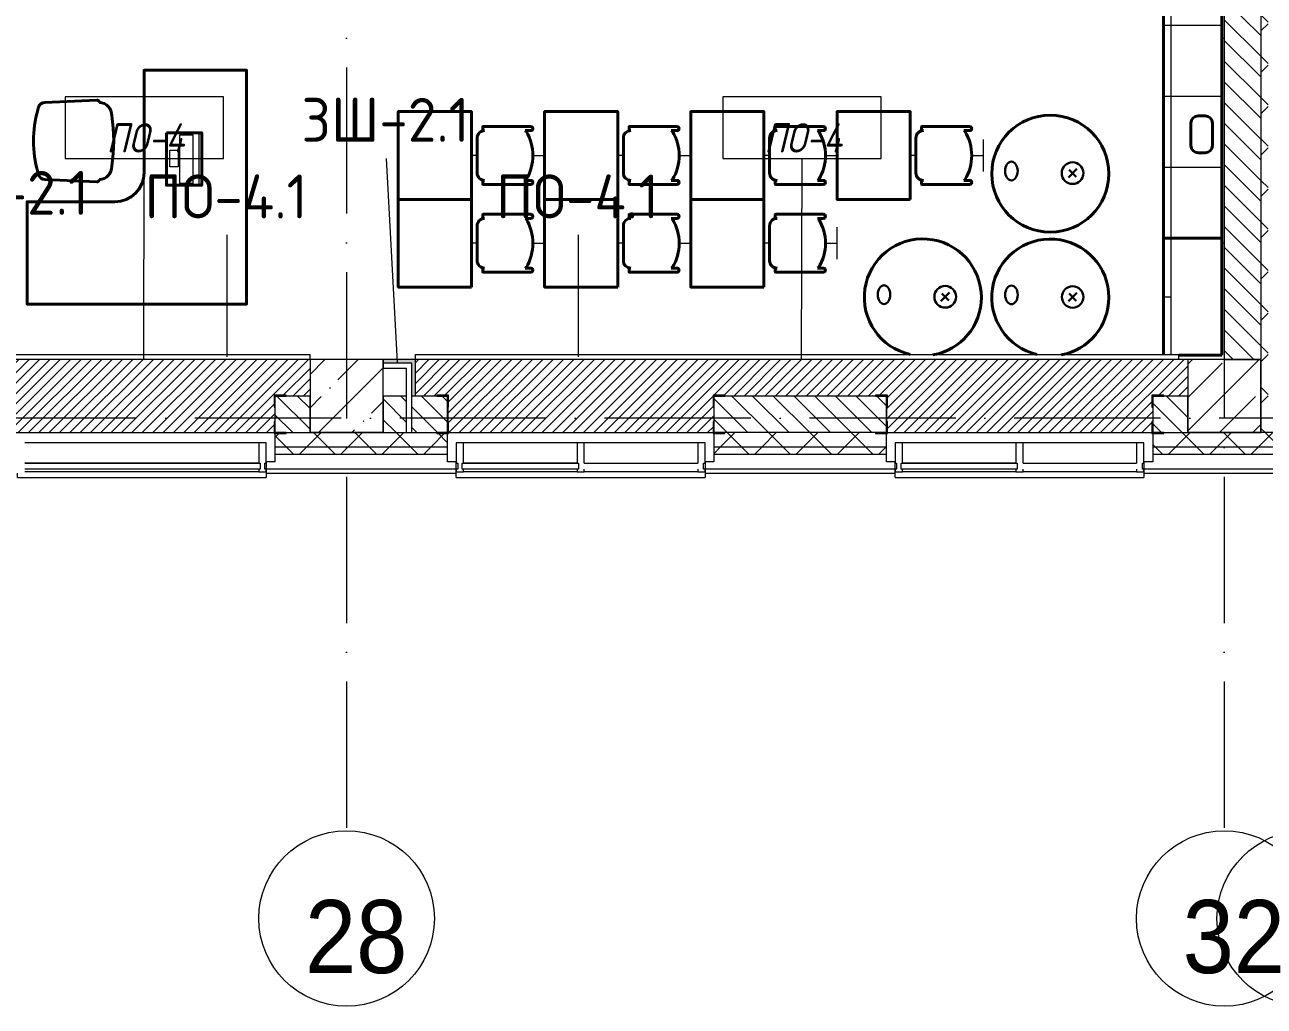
# Model space of a CAD drawing. Header units: millimetres. Extents: x -6467 to 105918, y -7090 to 92481.
# Drawn here: x 36750 to 45223, y 51258 to 57970 of the extents above; entities that cross this region are included whole.
import ezdxf

# ---------------------------------------------------------------- set-up
doc = ezdxf.new("R2010")
doc.units = ezdxf.units.MM
doc.linetypes.add('50_200_ШТРИХ_1Т_ш5_п1_п1_', pattern=[1400, 1000, -200, 0, -200])
doc.linetypes.add('IMPORT-ACAD_ISO02W100', pattern=[3000, 2400, -600])
for name, color, linetype, lineweight in [('A-FLOR', 7, 'Continuous', 9), ('A-FLOR-IDEN', 7, 'Continuous', 9), ('A-GLAZ', 7, 'Continuous', 5), ('A-GLAZ-CWMG', 7, 'Continuous', 9), ('A-GLAZ-CWMG-1', 7, 'Continuous', 20), ('A-WALL', 7, 'Continuous', 5), ('A-WALL-FNSH-1', 7, 'Continuous', 5), ('A-WALL-IDEN', 7, 'Continuous', 9), ('I-WALL', 7, 'Continuous', 5), ('S-COLS-1', 7, 'Continuous', 5)]:
    doc.layers.add(name, color=color, linetype=linetype, lineweight=lineweight)
for name, color, linetype, lineweight, true_color in [('A-FLOR-PATT-1', 7, 'Continuous', 5, 0xd61c12), ('A-GENM-1', 7, 'Continuous', 9, 0xaaaaaa), ('A-GENM-2', 7, 'Continuous', 20, 0xaaaaaa), ('A-WALL-1', 7, 'Continuous', 5, 0x77b143), ('мебель 2 этаж-1', 7, 'Continuous', 40, 0xaaaaaa), ('Оси-1', 7, 'Continuous', 20, 0xaaaaaa), ('Оси-2', 7, 'Continuous', 9, 0xaaaaaa), ('Оси-3', 7, '50_200_ШТРИХ_1Т_ш5_п1_п1_', 9, 0xaaaaaa), ('ТХ_невидимый-1', 7, 'IMPORT-ACAD_ISO02W100', 20, 0xaaaaaa), ('ТХ_функционал-2', 7, 'Continuous', 40, 0xaaaaaa), ('ТХ_функционал-4', 7, 'Continuous', 20, 0xaaaaaa), ('ТХ_функционал-9', 7, 'Continuous', 30, 0xaaaaaa)]:
    doc.layers.add(name, color=color, linetype=linetype, lineweight=lineweight, true_color=true_color)
doc.styles.add('Arial', font='arial.ttf', dxfattribs={"width": 0.9, "height": 500})
doc.styles.add('GOST Common', font='GOST_Common.ttf', dxfattribs={"height": 300})
doc.styles.add('GOST Common_I', font='GOST_Common Italic.ttf', dxfattribs={"width": 0.9, "height": 200})
pattern_1 = [(45, (0, 0), (-228.0985, 228.0985), []), (45, (228.1, 0), (-228.0985, 228.0985), [403.225, -80.645, 6.706, -73.939])]
pattern_2 = [(45, (0, 0), (-141.42136, 141.42136), []), (135, (0, 0), (-141.42136, -141.42136), [])]
pattern_3 = [(135, (0, 0), (-70.71068, -70.71068), [])]

# ---------------------------------------------------------------- blocks, each defined once
blk = doc.blocks.new('Прямоугольный импост - Импост структурный с накладкой - 180мм-22437111-АИ_План этажа Радиаторы_2')
at = {"layer": 'A-GLAZ-CWMG-1'}
for p, q in [((-50, 0), (-50, 17)), ((-50, 17), (0, 17)), ((0, 0), (-10, 0)), ((-10, 0), (-10, -40)), ((0, 17), (0, 0)), ((-50, -180), (-50, -40)), ((-10, -40), (0, -40)), ((0, -40), (0, -180)), ((0, -180), (-50, -180))]:
    blk.add_line(p, q, dxfattribs=at)
blk = doc.blocks.new('Прямоугольный импост - Импост структурный с накладкой - 180мм-V231-АИ_План этажа Радиаторы_2')
at = {"layer": 'A-GLAZ-CWMG'}
for p, q in [((49825, 55111), (49050, 55111)), ((49825, 54931), (49050, 54931)), ((49825, 54914), (49050, 54914))]:
    blk.add_line(p, q, dxfattribs=at)
blk = doc.blocks.new('Прямоугольный импост - Импост структурный с накладкой - 180мм-22437098-АИ_План этажа Радиаторы_2')
at = {"layer": 'A-GLAZ-CWMG-1'}
for p, q in [((-50, 0), (-50, 17)), ((-50, 17), (0, 17)), ((-40, 0), (-50, 0)), ((-40, -40), (-40, 0)), ((0, 0), (-10, 0)), ((-10, 0), (-10, -40)), ((0, 17), (0, 0)), ((-50, -180), (-50, -40)), ((-50, -40), (-40, -40)), ((-10, -40), (0, -40)), ((0, -40), (0, -180)), ((0, -180), (-50, -180))]:
    blk.add_line(p, q, dxfattribs=at)
blk = doc.blocks.new('Прямоугольный импост - Импост структурный с накладкой - 180мм-22437089-АИ_План этажа Радиаторы_2')
at = {"layer": 'A-GLAZ-CWMG'}
for p, q in [((47650, 55111), (46050, 55111)), ((47650, 54931), (46050, 54931)), ((47650, 54914), (46050, 54914))]:
    blk.add_line(p, q, dxfattribs=at)
blk = doc.blocks.new('Прямоугольный импост - Импост структурный с накладкой - 180мм-V232-АИ_План этажа Радиаторы_2')
at = {"layer": 'A-GLAZ-CWMG'}
for p, q in [((6637, 55111), (5862, 55111)), ((6637, 54914), (5862, 54914))]:
    blk.add_line(p, q, dxfattribs=at)
blk = doc.blocks.new('Прямоугольный импост - Импост структурный с накладкой - 180мм-V237-АИ_План этажа Радиаторы_2')
at = {"layer": 'A-GLAZ-CWMG-1'}
for p, q in [((-25, 0), (-25, 17)), ((-25, 17), (25, 17)), ((-15, 0), (-25, 0)), ((-15, -40), (-15, 0)), ((25, 17), (25, 0)), ((-25, -180), (-25, -40)), ((-25, -40), (-15, -40)), ((25, -40), (25, -180)), ((25, -180), (-25, -180))]:
    blk.add_line(p, q, dxfattribs=at)
blk = doc.blocks.new('Прямоугольный импост - Импост структурный с накладкой - 180мм-22437157-АИ_План этажа Радиаторы_2')
at = {"layer": 'A-GLAZ-CWMG-1'}
for p, q in [((0, 17), (-50, 17)), ((-50, 17), (-50, 0)), ((-50, 0), (-40, 0)), ((-40, 0), (-40, -40)), ((-10, -40), (-10, 0)), ((-10, 0), (0, 0)), ((0, 0), (0, 17)), ((-40, -40), (-50, -40)), ((-50, -40), (-50, -180)), ((0, -40), (-10, -40)), ((0, -180), (0, -40)), ((-50, -180), (0, -180))]:
    blk.add_line(p, q, dxfattribs=at)
blk = doc.blocks.new('Фахверк _газобетон торцы_343 - Фахверк _газобетон торцы_-25574583-АИ_План этажа Радиаторы_2')
at = {"layer": 'A-GENM-2'}
for p, q in [((89406, 11134.7), (89325, 11134.7)), ((89325, 11134.7), (89325, 11128.7)), ((89325, 11128.7), (89400, 11128.7)), ((89400, 11128.7), (89400, 11053.7)), ((89406, 11053.7), (89406, 11134.7)), ((89400, 11053.7), (89406, 11053.7)), ((89400, 10953.7), (89400, 10878.7)), ((89406, 10953.7), (89400, 10953.7)), ((89406, 10872.7), (89406, 10953.7)), ((89400, 10878.7), (89325, 10878.7)), ((89325, 10878.7), (89325, 10872.7)), ((89325, 10872.7), (89406, 10872.7))]:
    blk.add_line(p, q, dxfattribs=at)
blk = doc.blocks.new('Фахверк _газобетон торцы_345 - Фахверк _газобетон торцы_-25574623-АИ_План этажа Радиаторы_2')
at = {"layer": 'A-GENM-2'}
for p, q in [((89406, 11134.7), (89325, 11134.7)), ((89325, 11134.7), (89325, 11128.7)), ((89325, 11128.7), (89400, 11128.7)), ((89400, 11128.7), (89400, 11053.7)), ((89406, 11053.7), (89406, 11134.7)), ((89400, 11053.7), (89406, 11053.7)), ((89400, 10953.7), (89400, 10878.7)), ((89406, 10953.7), (89400, 10953.7)), ((89406, 10872.7), (89406, 10953.7)), ((89400, 10878.7), (89325, 10878.7)), ((89325, 10878.7), (89325, 10872.7)), ((89325, 10872.7), (89406, 10872.7))]:
    blk.add_line(p, q, dxfattribs=at)
blk = doc.blocks.new('Фахверк _газобетон торцы_346 - Фахверк _газобетон торцы_-25574643-АИ_План этажа Радиаторы_2')
at = {"layer": 'A-GENM-2'}
for p, q in [((89406, 156989.3), (89325, 156989.3)), ((89325, 156989.3), (89325, 156983.3)), ((89325, 156983.3), (89400, 156983.3)), ((89400, 156983.3), (89400, 156908.3)), ((89406, 156908.3), (89406, 156989.3)), ((89400, 156908.3), (89406, 156908.3)), ((89406, 156808.3), (89400, 156808.3)), ((89400, 156808.3), (89400, 156733.3)), ((89406, 156727.3), (89406, 156808.3)), ((89400, 156733.3), (89325, 156733.3)), ((89325, 156733.3), (89325, 156727.3)), ((89325, 156727.3), (89406, 156727.3))]:
    blk.add_line(p, q, dxfattribs=at)
blk = doc.blocks.new('Фахверк _газобетон торцы_347 - Фахверк _газобетон торцы_-25574663-АИ_План этажа Радиаторы_2')
at = {"layer": 'A-GENM-2'}
for p, q in [((89406, 11134.7), (89325, 11134.7)), ((89325, 11134.7), (89325, 11128.7)), ((89325, 11128.7), (89400, 11128.7)), ((89400, 11128.7), (89400, 11053.7)), ((89406, 11053.7), (89406, 11134.7)), ((89400, 11053.7), (89406, 11053.7)), ((89400, 10953.7), (89400, 10878.7)), ((89406, 10953.7), (89400, 10953.7)), ((89406, 10872.7), (89406, 10953.7)), ((89400, 10878.7), (89325, 10878.7)), ((89325, 10878.7), (89325, 10872.7)), ((89325, 10872.7), (89406, 10872.7))]:
    blk.add_line(p, q, dxfattribs=at)
blk = doc.blocks.new('Фахверк _газобетон торцы_348 - Фахверк _газобетон торцы_-25574683-АИ_План этажа Радиаторы_2')
at = {"layer": 'A-GENM-2'}
for p, q in [((89406, 156989.3), (89325, 156989.3)), ((89325, 156989.3), (89325, 156983.3)), ((89325, 156983.3), (89400, 156983.3)), ((89400, 156983.3), (89400, 156908.3)), ((89406, 156908.3), (89406, 156989.3)), ((89400, 156908.3), (89406, 156908.3)), ((89406, 156808.3), (89400, 156808.3)), ((89400, 156808.3), (89400, 156733.3)), ((89406, 156727.3), (89406, 156808.3)), ((89400, 156733.3), (89325, 156733.3)), ((89325, 156733.3), (89325, 156727.3)), ((89325, 156727.3), (89406, 156727.3))]:
    blk.add_line(p, q, dxfattribs=at)
blk = doc.blocks.new('Отлив_СКБ - Отлив витража-V397-АИ_План этажа Радиаторы_2')
at = {"layer": 'A-GLAZ'}
for p, q in [((0, 69), (0, 100)), ((1700, 100), (0, 100)), ((1700, 100), (1700, 69)), ((50, 2), (1650, 2)), ((1650, 0), (50, 0))]:
    blk.add_line(p, q, dxfattribs=at)
blk = doc.blocks.new('Отлив_СКБ - Отлив витража-V398-АИ_План этажа Радиаторы_2')
at = {"layer": 'A-GLAZ'}
for p, q in [((0, 69), (0, 100)), ((1700, 100), (0, 100)), ((1700, 100), (1700, 69)), ((875, 2), (1650, 2)), ((825, 0), (50, 0)), ((1650, 0), (875, 0))]:
    blk.add_line(p, q, dxfattribs=at)
blk = doc.blocks.new('Отлив_СКБ - Отлив витража-V399-АИ_План этажа Радиаторы_2')
at = {"layer": 'A-GLAZ'}
for p, q in [((0, 69), (0, 100)), ((1700, 100), (0, 100)), ((1700, 100), (1700, 69)), ((877.1, 2), (1650, 2)), ((825, 0), (50, 0)), ((1650, 0), (877.1, 0))]:
    blk.add_line(p, q, dxfattribs=at)
blk = doc.blocks.new('мебель 2 этаж-28800768-АИ_План этажа Радиаторы_2')
at = {"layer": 'ТХ_невидимый-1'}
for p, q in [((42066.5, 58682.2), (42066.5, 58900.8)), ((42566.5, 58682.2), (42566.5, 58900.8)), ((43066.5, 58682.2), (43066.5, 58900.8)), ((43566.5, 58682.2), (43566.5, 58900.8)), ((44066.5, 58682.2), (44066.5, 58900.8)), ((44566.5, 58682.2), (44566.5, 58900.8)), ((45066.5, 58682.2), (45066.5, 58900.8)), ((45566.5, 58682.2), (45566.5, 58900.8)), ((42105.5, 58791.5), (42066.5, 58791.5)), ((42486.7, 58791.5), (42566.5, 58791.5)), ((43105.5, 58791.5), (43066.5, 58791.5)), ((43486.7, 58791.5), (43566.5, 58791.5)), ((44105.5, 58791.5), (44066.5, 58791.5)), ((44486.7, 58791.5), (44566.5, 58791.5)), ((45105.5, 58791.5), (45066.5, 58791.5)), ((45486.7, 58791.5), (45566.5, 58791.5)), ((42066.5, 58082.2), (42066.5, 58300.8)), ((42566.5, 58082.2), (42566.5, 58300.8)), ((43066.5, 58082.2), (43066.5, 58300.8)), ((43566.5, 58082.2), (43566.5, 58300.8)), ((44066.5, 58082.2), (44066.5, 58300.8)), ((44566.5, 58082.2), (44566.5, 58300.8)), ((42105.5, 58191.5), (42066.5, 58191.5)), ((42486.7, 58191.5), (42566.5, 58191.5)), ((43105.5, 58191.5), (43066.5, 58191.5)), ((43486.7, 58191.5), (43566.5, 58191.5)), ((44105.5, 58191.5), (44066.5, 58191.5)), ((44486.7, 58191.5), (44566.5, 58191.5))]:
    blk.add_line(p, q, dxfattribs=at)
at = {"layer": 'ТХ_функционал-2'}
for p, q in [((39505.1, 59170.6), (39149.9, 59154.9)), ((39108, 59122.1), (39102.4, 59103.3)), ((47035.6, 59063.1), (47082, 59063.1)), ((42144, 58964), (42144, 58987.1)), ((42146.5, 58989.7), (42472.6, 58989.7)), ((43144, 58964), (43144, 58987.1)), ((43146.5, 58989.7), (43472.6, 58989.7)), ((44144, 58964), (44144, 58987.1)), ((44146.5, 58989.7), (44472.6, 58989.7)), ((45144, 58964), (45144, 58987.1)), ((45146.5, 58989.7), (45472.6, 58989.7)), ((46985.6, 58859.6), (46985.6, 59013.1)), ((47132, 59013.1), (47132, 58859.6)), ((42105.5, 58672.8), (42105.5, 58910.2)), ((42156.8, 58961.5), (42146.5, 58961.5)), ((42472.6, 58961.5), (42433.3, 58961.5)), ((43105.5, 58672.8), (43105.5, 58910.2)), ((43156.8, 58961.5), (43146.5, 58961.5)), ((43472.6, 58961.5), (43433.3, 58961.5)), ((44105.5, 58672.8), (44105.5, 58910.2)), ((44156.8, 58961.5), (44146.5, 58961.5)), ((44472.6, 58961.5), (44433.3, 58961.5)), ((45105.5, 58672.8), (45105.5, 58910.2)), ((45156.8, 58961.5), (45146.5, 58961.5)), ((45472.6, 58961.5), (45433.3, 58961.5)), ((47082, 58809.6), (47035.6, 58809.6)), ((39102.4, 58678.7), (39108, 58660)), ((39149.9, 58627.1), (39505.1, 58611.4)), ((42144, 58595.9), (42144, 58619)), ((42146.5, 58621.5), (42156.8, 58621.5)), ((42472.6, 58593.3), (42146.5, 58593.3)), ((42433.3, 58621.5), (42472.6, 58621.5)), ((43144, 58595.9), (43144, 58619)), ((43146.5, 58621.5), (43156.8, 58621.5)), ((43472.6, 58593.3), (43146.5, 58593.3)), ((43433.3, 58621.5), (43472.6, 58621.5)), ((44144, 58595.9), (44144, 58619)), ((44146.5, 58621.5), (44156.8, 58621.5)), ((44472.6, 58593.3), (44146.5, 58593.3)), ((44433.3, 58621.5), (44472.6, 58621.5)), ((45144, 58595.9), (45144, 58619)), ((45146.5, 58621.5), (45156.8, 58621.5)), ((45472.6, 58593.3), (45146.5, 58593.3)), ((45433.3, 58621.5), (45472.6, 58621.5)), ((42144, 58364), (42144, 58387.1)), ((42146.5, 58389.7), (42472.6, 58389.7)), ((43144, 58364), (43144, 58387.1)), ((43146.5, 58389.7), (43472.6, 58389.7)), ((44144, 58364), (44144, 58387.1)), ((44146.5, 58389.7), (44472.6, 58389.7)), ((42105.5, 58072.8), (42105.5, 58310.2)), ((42156.8, 58361.5), (42146.5, 58361.5)), ((42472.6, 58361.5), (42433.3, 58361.5)), ((43105.5, 58072.8), (43105.5, 58310.2)), ((43156.8, 58361.5), (43146.5, 58361.5)), ((43472.6, 58361.5), (43433.3, 58361.5)), ((44105.5, 58072.8), (44105.5, 58310.2)), ((44156.8, 58361.5), (44146.5, 58361.5)), ((44472.6, 58361.5), (44433.3, 58361.5)), ((42144, 57995.9), (42144, 58019)), ((42146.5, 58021.5), (42156.8, 58021.5)), ((42472.6, 57993.3), (42146.5, 57993.3)), ((42433.3, 58021.5), (42472.6, 58021.5)), ((43144, 57995.9), (43144, 58019)), ((43146.5, 58021.5), (43156.8, 58021.5)), ((43472.6, 57993.3), (43146.5, 57993.3)), ((43433.3, 58021.5), (43472.6, 58021.5)), ((44144, 57995.9), (44144, 58019)), ((44146.5, 58021.5), (44156.8, 58021.5)), ((44472.6, 57993.3), (44146.5, 57993.3)), ((44433.3, 58021.5), (44472.6, 58021.5)), ((46903.5, 57425.6), (47197.4, 57425.6))]:
    blk.add_line(p, q, dxfattribs=at)
at = {"layer": 'ТХ_функционал-2', "flags": 128}
for points in [[(47197.4, 58225.6), (47197.4, 62695.6), (46797.4, 62695.6), (46797.4, 58225.6)], [(42066.5, 58491.5), (42066.5, 59091.5), (41566.5, 59091.5), (41566.5, 58491.5)], [(43066.5, 58491.5), (43066.5, 59091.5), (42566.5, 59091.5), (42566.5, 58491.5)], [(44066.5, 58491.5), (44066.5, 59091.5), (43566.5, 59091.5), (43566.5, 58491.5)], [(45066.5, 58491.5), (45066.5, 59091.5), (44566.5, 59091.5), (44566.5, 58491.5)], [(39981.7, 58947.6), (39981.7, 58588.6), (40223.7, 58588.6), (40223.7, 58947.6)], [(42066.5, 57891.5), (42066.5, 58491.5), (41566.5, 58491.5), (41566.5, 57891.5)], [(43066.5, 57891.5), (43066.5, 58491.5), (42566.5, 58491.5), (42566.5, 57891.5)], [(44066.5, 57891.5), (44066.5, 58491.5), (43566.5, 58491.5), (43566.5, 57891.5)]]:
    blk.add_lwpolyline(points, close=True, dxfattribs=at)
for points in [[(39829.2, 58674.8), (39829.2, 59374.8), (40529.2, 59374.8), (40529.2, 57774.8), (39629.2, 57774.8), (39029.2, 57774.8), (39029.2, 58474.8), (39629.2, 58474.8)], [(47197.4, 57425.6), (47197.4, 58225.6), (46797.4, 58225.6), (46797.4, 57431.3)]]:
    blk.add_lwpolyline(points, dxfattribs=at)
at = {"layer": 'ТХ_функционал-2'}
blk.add_circle((46023.6, 58667.2), 400, dxfattribs=at)
for centre, radius, start, end in [((39151.9, 59109.1), 45.8, 92.54039, 163.58008), ((39505.7, 59153.1), 17.6, 4.74343, 91.82916), ((39521.4, 59068.4), 86.4, 357.53779, 88.73598), ((39866.7, 58891), 793.2, 164.47479, 195.52521), ((38516, 58891.1), 1105.5, 350.96857, 9.03143), ((47035.6, 59013.1), 50, 90, 180), ((47082, 59013.1), 50, 0, 90), ((42146.5, 58987.1), 2.56, 90, 180), ((42472.6, 58975.6), 14.1, 270, 90), ((43146.5, 58987.1), 2.56, 90, 180), ((43472.6, 58975.6), 14.1, 270, 90), ((44146.5, 58987.1), 2.56, 90, 180), ((44472.6, 58975.6), 14.1, 270, 90), ((45146.5, 58987.1), 2.56, 90, 180), ((45472.6, 58975.6), 14.1, 270, 90), ((42156.8, 58910.2), 51.3, 90, 180), ((42146.5, 58964), 2.56, 180, 270), ((42433.3, 58952.9), 8.55, 31.93175, 90), ((42165.6, 58791.5), 321.2, 328.88631, 31.11369), ((43156.8, 58910.2), 51.3, 90, 180), ((43146.5, 58964), 2.56, 180, 270), ((43433.3, 58952.9), 8.55, 31.93175, 90), ((43165.6, 58791.5), 321.2, 328.88631, 31.11369), ((44156.8, 58910.2), 51.3, 90, 180), ((44146.5, 58964), 2.56, 180, 270), ((44433.3, 58952.9), 8.55, 31.93175, 90), ((44165.6, 58791.5), 321.2, 328.88631, 31.11369), ((45156.8, 58910.2), 51.3, 90, 180), ((45146.5, 58964), 2.56, 180, 270), ((45433.3, 58952.9), 8.55, 31.93175, 90), ((45165.6, 58791.5), 321.2, 328.88631, 31.11369), ((47035.6, 58859.6), 50, 180, 270), ((47082, 58859.6), 50, 270, 0), ((39521.4, 58713.9), 86.4, 271.26402, 2.46221), ((39151.9, 58672.9), 45.8, 196.41992, 267.45961), ((39629.2, 58674.8), 200, 270, 0), ((42156.8, 58672.8), 51.3, 180, 270), ((43156.8, 58672.8), 51.3, 180, 270), ((44156.8, 58672.8), 51.3, 180, 270), ((45156.8, 58672.8), 51.3, 180, 270), ((39505.7, 58628.9), 17.6, 268.17084, 355.25657), ((42146.5, 58619), 2.56, 90, 180), ((42146.5, 58595.9), 2.56, 180, 270), ((42433.3, 58630.1), 8.55, 270, 328.06825), ((42472.6, 58607.4), 14.1, 270, 90), ((43146.5, 58619), 2.56, 90, 180), ((43146.5, 58595.9), 2.56, 180, 270), ((43433.3, 58630.1), 8.55, 270, 328.06825), ((43472.6, 58607.4), 14.1, 270, 90), ((44146.5, 58619), 2.56, 90, 180), ((44146.5, 58595.9), 2.56, 180, 270), ((44433.3, 58630.1), 8.55, 270, 328.06825), ((44472.6, 58607.4), 14.1, 270, 90), ((45146.5, 58619), 2.56, 90, 180), ((45146.5, 58595.9), 2.56, 180, 270), ((45433.3, 58630.1), 8.55, 270, 328.06825), ((45472.6, 58607.4), 14.1, 270, 90), ((42146.5, 58387.1), 2.56, 90, 180), ((42472.6, 58375.6), 14.1, 270, 90), ((43146.5, 58387.1), 2.56, 90, 180), ((43472.6, 58375.6), 14.1, 270, 90), ((44146.5, 58387.1), 2.56, 90, 180), ((44472.6, 58375.6), 14.1, 270, 90), ((42156.8, 58310.2), 51.3, 90, 180), ((42146.5, 58364), 2.56, 180, 270), ((42433.3, 58352.9), 8.55, 31.93175, 90), ((42165.6, 58191.5), 321.2, 328.88631, 31.11369), ((43156.8, 58310.2), 51.3, 90, 180), ((43146.5, 58364), 2.56, 180, 270), ((43433.3, 58352.9), 8.55, 31.93175, 90), ((43165.6, 58191.5), 321.2, 328.88631, 31.11369), ((44156.8, 58310.2), 51.3, 90, 180), ((44146.5, 58364), 2.56, 180, 270), ((44433.3, 58352.9), 8.55, 31.93175, 90), ((44165.6, 58191.5), 321.2, 328.88631, 31.11369), ((45152.8, 57821.4), 400, 0, 257.5415), ((46024.1, 57820.2), 400, 0, 256.74439), ((42156.8, 58072.8), 51.3, 180, 270), ((43156.8, 58072.8), 51.3, 180, 270), ((44156.8, 58072.8), 51.3, 180, 270), ((42146.5, 58019), 2.56, 90, 180), ((42146.5, 57995.9), 2.56, 180, 270), ((42433.3, 58030.1), 8.55, 270, 328.06825), ((42472.6, 58007.4), 14.1, 270, 90), ((43146.5, 58019), 2.56, 90, 180), ((43146.5, 57995.9), 2.56, 180, 270), ((43433.3, 58030.1), 8.55, 270, 328.06825), ((43472.6, 58007.4), 14.1, 270, 90), ((44146.5, 58019), 2.56, 90, 180), ((44146.5, 57995.9), 2.56, 180, 270), ((44433.3, 58030.1), 8.55, 270, 328.06825), ((44472.6, 58007.4), 14.1, 270, 90), ((45152.8, 57821.4), 400, 279.90899, 0), ((46024.1, 57820.2), 400, 280.69708, 0)]:
    blk.add_arc(centre, radius, start, end, dxfattribs=at)
at = {"layer": 'ТХ_функционал-4'}
for p, q in [((47197.4, 59680.6), (46797.4, 59680.6)), ((39163.6, 59155.5), (39505.1, 59170.6)), ((47197.4, 59195.6), (46797.4, 59195.6)), ((40203.5, 58947.6), (40203.5, 58588.6)), ((47197.4, 58710.6), (46797.4, 58710.6)), ((39163.6, 58626.5), (39505.1, 58611.4)), ((46797.4, 57825.6), (46847.2, 57825.6))]:
    blk.add_line(p, q, dxfattribs=at)
at = {"layer": 'ТХ_функционал-4', "flags": 128}
blk.add_lwpolyline([(46847.2, 63071.6), (46847.2, 58225.6), (46847.2, 57431.3)], dxfattribs=at)
for points in [[(40162.1, 58934), (40162.1, 58599), (40074.1, 58599), (40074.1, 58934)], [(40061.9, 58828.9), (40061.9, 58714.4), (40005.2, 58714.4), (40005.2, 58828.9)]]:
    blk.add_lwpolyline(points, close=True, dxfattribs=at)
at = {"layer": 'ТХ_функционал-9'}
for p, q in [((46147.4, 58642.1), (46205, 58699.7)), ((46201.4, 58645.7), (46152.8, 58694.3)), ((45276.6, 57796.3), (45334.2, 57853.9)), ((45330.6, 57799.9), (45282, 57848.5)), ((46147.9, 57795.1), (46205.5, 57852.7)), ((46201.9, 57798.7), (46153.3, 57847.3))]:
    blk.add_line(p, q, dxfattribs=at)
for centre in [(46176.2, 58670.9), (45305.4, 57825.1), (46176.7, 57823.9)]:
    blk.add_circle(centre, 74, dxfattribs=at)
for centre in [(45758.1, 58685.6), (44887.2, 57839.8), (45758.5, 57838.6)]:
    blk.add_ellipse(centre, major_axis=(0, 64), ratio=0.671875, dxfattribs=at)
blk = doc.blocks.new('Ось сетки - Круг_Ø6_00__ISO-2_5_0_9K_-17386508-АИ_План этажа Радиаторы_2')
at = {"layer": 'Оси-1'}
blk.add_circle((0, 0), 3, dxfattribs=at)
blk = doc.blocks.new('AAR_СКБ_Марка_Перекрытия_1 мм - Марка пола-27961726-АИ_План этажа Радиаторы_2')
at = {"layer": 'A-FLOR-IDEN'}
for p, q in [((2.723, 2.101), (-2.69, 2.101)), ((-2.69, 2.101), (-2.69, 0)), ((2.723, 0), (2.723, 2.101)), ((-2.69, 0), (2.723, 0))]:
    blk.add_line(p, q, dxfattribs=at)

msp = doc.modelspace()

# ---------------------------------------------------------------- hatches: boundary and pattern name
at = {"layer": 'A-FLOR-PATT-1'}
h = msp.add_hatch(dxfattribs=at)
h.set_pattern_fill('FP_328', color=256, style=0, pattern_type=2)
h.set_pattern_definition([(45, (37450, 55431.04), (-35.3553, 35.3553), [])])
h.paths.add_polyline_path([(37709.4, 55181), (38455.4, 55181), (38455.4, 55256), (38460.4, 55256), (38460.4, 55356), (38455.4, 55356), (38455.4, 55437), (38536.4, 55437), (38536.4, 55431), (38700, 55431), (38700, 55681), (36427.2, 55681), (36427.2, 55431), (36566.4, 55431), (36566.4, 55437), (36647.4, 55437), (36647.4, 55356), (36641.4, 55356), (36641.4, 55256), (36647.4, 55256), (36647.4, 55181), (36878.9, 55181)])
h = msp.add_hatch(dxfattribs=at)
h.set_pattern_fill('FP_327', color=256, style=0, pattern_type=2)
h.set_pattern_definition([(45, (41950, 55431.04), (-35.3553, 35.3553), [])])
h.paths.add_polyline_path([(41455.4, 55181), (41455.4, 55256), (41460.4, 55256), (41460.4, 55356), (41455.4, 55356), (41455.4, 55437), (41536.4, 55437), (41536.4, 55431), (42566.4, 55431), (42566.4, 55437), (42647.4, 55437), (42647.4, 55356), (42641.4, 55356), (42641.4, 55256), (42647.4, 55256), (42647.4, 55181), (44455.4, 55181), (44455.4, 55256), (44460.4, 55256), (44460.4, 55356), (44455.4, 55356), (44455.4, 55437), (44536.4, 55437), (44536.4, 55431), (44700, 55431), (44700, 55681), (39420, 55681), (39420, 55431), (39566.4, 55431), (39566.4, 55437), (39647.4, 55437), (39647.4, 55356), (39641.4, 55356), (39641.4, 55256), (39647.4, 55256), (39647.4, 55181), (41031.4, 55181)])
at = {"layer": 'A-WALL'}
h = msp.add_hatch(dxfattribs=at)
h.set_pattern_fill('FP_125', color=256, style=0, pattern_type=2)
h.set_pattern_definition(pattern_2)
h.paths.add_polyline_path([(74400, 55081), (74400, 55181), (68087, 55181), (68087, 55081), (74350, 55081)])
h.paths.add_polyline_path([(65946.4, 55081), (66450, 55081), (66450, 55181), (64968.4, 55181), (64968.4, 55081), (65115.9, 55081)])
h.paths.add_polyline_path([(63968.4, 55081), (63968.4, 55181), (62760.4, 55181), (62760.4, 55081), (63870.1, 55081)])
h.paths.add_polyline_path([(66950, 55081), (67212, 55081), (67212, 55181), (66950, 55181), (66950, 55169.4)])
h.paths.add_polyline_path([(59760.4, 55081), (60940.4, 55081), (60940.4, 55181), (59760.4, 55181)])
h.paths.add_polyline_path([(57940.4, 55081), (57940.4, 55181), (56760.4, 55181), (56760.4, 55081), (57641.4, 55081)])
h.paths.add_polyline_path([(54734.6, 55081), (54940.4, 55081), (54940.4, 55181), (53760.4, 55181), (53760.4, 55081), (54319.4, 55081)])
h.paths.add_polyline_path([(51827.9, 55081), (51940.4, 55081), (51940.4, 55181), (50760.4, 55181), (50760.4, 55081), (50997.4, 55081)])
h.paths.add_polyline_path([(47760.4, 55081), (48940.4, 55081), (48940.4, 55181), (47760.4, 55181)])
h.paths.add_polyline_path([(45599.2, 55081), (45940.4, 55081), (45940.4, 55181), (44460.4, 55181), (44460.4, 55081), (45183.9, 55081)])
h.paths.add_polyline_path([(41861.9, 55081), (42640.4, 55081), (42640.4, 55181), (41460.4, 55181), (41460.4, 55081)])
h.paths.add_polyline_path([(39640.4, 55081), (39640.4, 55181), (38460.4, 55181), (38460.4, 55081), (39370.4, 55081)])
h.paths.add_polyline_path([(36640.4, 55081), (36640.4, 55181), (35460.4, 55181), (35460.4, 55081), (36463.7, 55081)])
h.paths.add_polyline_path([(32726.4, 55081), (33640.4, 55081), (33640.4, 55181), (32460.4, 55181), (32460.4, 55081)])
h.paths.add_polyline_path([(30640.4, 55081), (30640.4, 55181), (29460.4, 55181), (29460.4, 55081), (30234.9, 55081)])
h.paths.add_polyline_path([(26400, 55081), (27640.4, 55081), (27640.4, 55181), (26400, 55181)])
h.paths.add_polyline_path([(23590.9, 55081), (24700, 55081), (24700, 55181), (23400, 55181), (23400, 55081)])
h.paths.add_polyline_path([(21514.7, 55081), (21700, 55081), (21700, 55181), (20400, 55181), (20400, 55081), (21099.4, 55081)])
h.paths.add_polyline_path([(17400, 55081), (18700, 55081), (18700, 55181), (17400, 55181)])
h.paths.add_polyline_path([(16116.5, 55081), (16525, 55081), (16525, 55181), (6687, 55181), (6687, 55081), (14455.5, 55081)])
h.paths.add_polyline_path([(5812, 55081), (5812, 55181), (-2450, 55181), (-2450, 55081), (2828.5, 55081)])
h = msp.add_hatch(dxfattribs=at)
h.set_pattern_fill('FP_125', color=256, style=0, pattern_type=2)
h.set_pattern_definition(pattern_2)
h.paths.add_polyline_path([(74350, 55031), (74350, 55081), (68087, 55081), (68087, 55031), (74251.4, 55031)])
h.paths.add_polyline_path([(67212, 55031), (67212, 55081), (66950, 55081), (66950, 55031)])
h.paths.add_polyline_path([(66450, 55031), (66450, 55081), (64968.4, 55081), (64968.4, 55031), (65946.4, 55031)])
h.paths.add_polyline_path([(63870.1, 55031), (63968.4, 55031), (63968.4, 55081), (62760.4, 55081), (62760.4, 55031), (63454.9, 55031)])
h.paths.add_polyline_path([(60940.4, 55031), (60940.4, 55081), (59760.4, 55081), (59760.4, 55031), (60132.9, 55031)])
h.paths.add_polyline_path([(57641.4, 55031), (57940.4, 55031), (57940.4, 55081), (56760.4, 55081), (56760.4, 55031), (56810.9, 55031)])
h.paths.add_polyline_path([(54734.6, 55031), (54940.4, 55031), (54940.4, 55081), (53760.4, 55081), (53760.4, 55031), (54319.4, 55031)])
h.paths.add_polyline_path([(51940.4, 55031), (51940.4, 55081), (50760.4, 55081), (50760.4, 55031), (51827.9, 55031)])
h.paths.add_polyline_path([(47760.4, 55031), (48940.4, 55031), (48940.4, 55081), (47760.4, 55081)])
h.paths.add_polyline_path([(45599.2, 55031), (45940.4, 55031), (45940.4, 55081), (44460.4, 55081), (44460.4, 55031), (45183.9, 55031)])
h.paths.add_polyline_path([(42640.4, 55031), (42640.4, 55081), (41460.4, 55081), (41460.4, 55031), (41861.9, 55031)])
h.paths.add_polyline_path([(39370.4, 55031), (39640.4, 55031), (39640.4, 55081), (38460.4, 55081), (38460.4, 55031), (38539.9, 55031)])
h.paths.add_polyline_path([(36463.7, 55031), (36640.4, 55031), (36640.4, 55081), (35460.4, 55081), (35460.4, 55031), (36048.4, 55031)])
h.paths.add_polyline_path([(33640.4, 55031), (33640.4, 55081), (32460.4, 55081), (32460.4, 55031), (33556.9, 55031)])
h.paths.add_polyline_path([(29460.4, 55031), (30640.4, 55031), (30640.4, 55081), (29460.4, 55081)])
h.paths.add_polyline_path([(26400, 55031), (27640.4, 55031), (27640.4, 55081), (26400, 55081)])
h.paths.add_polyline_path([(23400, 55031), (24700, 55031), (24700, 55081), (23400, 55081)])
h.paths.add_polyline_path([(21099.4, 55031), (21700, 55031), (21700, 55081), (20400, 55081), (20400, 55031)])
h.paths.add_polyline_path([(16525, 55031), (16525, 55081), (6687, 55081), (6687, 55031), (16116.5, 55031)])
h.paths.add_polyline_path([(18607.9, 55031), (18700, 55031), (18700, 55081), (17400, 55081), (17400, 55031), (17777.5, 55031)])
h.paths.add_polyline_path([(5812, 55031), (5812, 55081), (-2550, 55081), (-2550, 55031), (2828.5, 55031)])
at = {"layer": 'A-WALL-1'}
for points in [[(39395, 55656), (39420, 55656), (39420, 55681), (39200, 55681), (39200, 55656), (39370.4, 55656)], [(39395, 55431), (39420, 55431), (39420, 55656), (39395, 55656), (39395, 55621)]]:
    msp.add_hatch(color=256, dxfattribs=at).paths.add_polyline_path(points)
at = {"layer": 'I-WALL'}
h = msp.add_hatch(dxfattribs=at)
h.set_pattern_fill('FP_125', color=256, style=0, pattern_type=2)
h.set_pattern_definition(pattern_2)
h.paths.add_polyline_path([(45250, 55181), (45250, 63181), (45200, 63181), (45200, 55181)])
h = msp.add_hatch(dxfattribs=at)
h.set_pattern_fill('FP_2', color=256, style=0, pattern_type=2)
h.set_pattern_definition(pattern_3)
h.paths.add_polyline_path([(45200, 55681), (45200, 62681), (44950, 62681), (44950, 55681), (45183.9, 55681)])
h = msp.add_hatch(dxfattribs=at)
h.set_pattern_fill('FP_2', color=256, style=0, pattern_type=2)
h.set_pattern_definition(pattern_3)
h.paths.add_polyline_path([(38700, 55181), (38700, 55431), (38460.4, 55431), (38460.4, 55181), (38539.9, 55181)])
h.paths.add_polyline_path([(36463.7, 55181), (36640.4, 55181), (36640.4, 55431), (36402.2, 55431), (36402.2, 55181)])
h.paths.add_polyline_path([(36367.2, 55181), (36367.2, 55431), (36200, 55431), (36200, 55181)])
h = msp.add_hatch(dxfattribs=at)
h.set_pattern_fill('FP_2', color=256, style=0, pattern_type=2)
h.set_pattern_definition(pattern_3)
h.paths.add_polyline_path([(44460.4, 55181), (44700, 55181), (44700, 55431), (44460.4, 55431), (44460.4, 55298.5)])
h.paths.add_polyline_path([(41861.9, 55181), (42640.4, 55181), (42640.4, 55431), (41460.4, 55431), (41460.4, 55181)])
h.paths.add_polyline_path([(39395, 55181), (39640.4, 55181), (39640.4, 55431), (39395, 55431), (39395, 55298.5)])
h.paths.add_polyline_path([(39360, 55181), (39360, 55431), (39200, 55431), (39200, 55181)])
at = {"layer": 'S-COLS-1'}
h = msp.add_hatch(dxfattribs=at)
h.set_pattern_fill('FP_1', color=256, style=0, pattern_type=2)
h.set_pattern_definition(pattern_1)
h.paths.add_polyline_path([(38700, 55181), (39200, 55181), (39200, 55681), (38700, 55681)])
h = msp.add_hatch(dxfattribs=at)
h.set_pattern_fill('FP_1', color=256, style=0, pattern_type=2)
h.set_pattern_definition(pattern_1)
h.paths.add_polyline_path([(44700, 55181), (45200, 55181), (45200, 55681), (44700, 55681), (44700, 55298.5)])

# ---------------------------------------------------------------- linework, layer by layer
at = {"layer": 'A-FLOR'}
for p, q in [((38700, 55681), (36427.2, 55681)), ((44700, 55681), (39420, 55681)), ((39641.4, 55356), (39641.4, 55256)), ((42641.4, 55356), (42641.4, 55256)), ((36647.4, 55181), (38455.4, 55181)), ((39647.4, 55181), (41455.4, 55181)), ((42647.4, 55181), (44455.4, 55181))]:
    msp.add_line(p, q, dxfattribs=at)
at = {"layer": 'A-FLOR-IDEN'}
for p, q in [((37563.6, 55681), (37567, 57056.8)), ((42060, 55681), (42063.4, 57056.8))]:
    msp.add_line(p, q, dxfattribs=at)
at = {"layer": 'A-WALL'}
for p, q in [((44950, 62681), (44950, 55681)), ((45200, 62681), (45200, 55181)), ((36427.2, 55716), (38700, 55716)), ((38700, 55681), (38700, 55716)), ((39420, 55716), (44640, 55716)), ((39420, 55681), (39420, 55716)), ((44640, 55681), (44640, 55716)), ((44950, 55681), (45200, 55681)), ((39200, 55656), (39200, 55621)), ((39395, 55656), (39200, 55656)), ((39200, 55621), (39360, 55621)), ((39360, 55181), (39360, 55621)), ((39395, 55181), (39395, 55656)), ((38700, 55431), (38460.4, 55431)), ((38460.4, 55431), (38460.4, 55181)), ((38700, 55181), (38700, 55431)), ((39360, 55431), (39200, 55431)), ((39200, 55431), (39200, 55181)), ((39640.4, 55431), (39395, 55431)), ((39640.4, 55181), (39640.4, 55431)), ((42640.4, 55431), (41460.4, 55431)), ((41460.4, 55431), (41460.4, 55181)), ((42640.4, 55181), (42640.4, 55431)), ((44700, 55431), (44460.4, 55431)), ((44460.4, 55431), (44460.4, 55181)), ((44700, 55181), (44700, 55431)), ((38460.4, 55181), (38700, 55181)), ((39200, 55181), (39640.4, 55181)), ((44460.4, 55181), (44700, 55181)), ((39640.4, 55081), (38460.4, 55081)), ((42640.4, 55081), (41460.4, 55081)), ((45940.4, 55081), (44460.4, 55081)), ((39640.4, 55031), (38460.4, 55031)), ((42640.4, 55031), (41460.4, 55031)), ((45940.4, 55031), (44460.4, 55031)), ((39700, 54931), (38400, 54931)), ((42700, 54931), (41400, 54931)), ((46000, 54931), (44400, 54931))]:
    msp.add_line(p, q, dxfattribs=at)
at = {"layer": 'A-WALL-FNSH-1'}
for p, q in [((39420, 55681), (39200, 55681)), ((39200, 55681), (39200, 55656)), ((39420, 55431), (39420, 55681)), ((38460.4, 55181), (38460.4, 54981.9)), ((39200, 55181), (38700, 55181)), ((39640.4, 54981.9), (39640.4, 55181)), ((42640.4, 55181), (41460.4, 55181)), ((41460.4, 55181), (41460.4, 54981.9)), ((42640.4, 54981.9), (42640.4, 55181)), ((44460.4, 55181), (44460.4, 54981.9)), ((45750, 55181), (44700, 55181)), ((38460.4, 54981.9), (38400, 54981.9)), ((38400, 54981.9), (38400, 54904)), ((38400, 54904), (39700, 54904)), ((39700, 54981.9), (39640.4, 54981.9)), ((39700, 54904), (39700, 54981.9)), ((41460.4, 54981.9), (41400, 54981.9)), ((41400, 54981.9), (41400, 54904)), ((41400, 54904), (42700, 54904)), ((42700, 54981.9), (42640.4, 54981.9)), ((42700, 54904), (42700, 54981.9)), ((44460.4, 54981.9), (44400, 54981.9)), ((44400, 54981.9), (44400, 54904)), ((44400, 54904), (46000, 54904))]:
    msp.add_line(p, q, dxfattribs=at)
at = {"layer": 'A-WALL-IDEN'}
for p, q in [((39297.9, 55662.9), (39222.4, 57056.8)), ((38133.1, 55698.5), (38133.1, 56532.9)), ((40535.8, 55698.5), (40535.8, 56532.9))]:
    msp.add_line(p, q, dxfattribs=at)
at = {"layer": 'S-COLS-1'}
for p, q in [((39200, 55681), (38700, 55681)), ((38700, 55681), (38700, 55181)), ((39200, 55181), (39200, 55681)), ((45200, 55681), (44700, 55681)), ((44700, 55681), (44700, 55181)), ((45200, 55181), (45200, 55681)), ((38700, 55181), (39200, 55181)), ((44700, 55181), (45200, 55181))]:
    msp.add_line(p, q, dxfattribs=at)
at = {"layer": 'Оси-3'}
for p, q in [((38950, 91281), (38950, 52458)), ((44950, 91281), (44950, 52458)), ((104718, 55281), (-5267.3, 55281))]:
    msp.add_line(p, q, dxfattribs=at)

# ---------------------------------------------------------------- block references
at = {"layer": 'A-FLOR-IDEN', "xscale": 199.9999999999999, "yscale": 199.9999999999999, "zscale": 199.9999999999999}
for p in [(37563.6, 57056.8), (42060, 57056.8)]:
    msp.add_blockref('AAR_СКБ_Марка_Перекрытия_1 мм - Марка пола-27961726-АИ_План этажа Радиаторы_2', p, dxfattribs=at)
at = {"layer": 'A-GENM-1', "rotation": 180}
for name, p in [('Фахверк _газобетон торцы_343 - Фахверк _газобетон торцы_-25574583-АИ_План этажа Радиаторы_2', (127861.4, 66309.8)), ('Фахверк _газобетон торцы_345 - Фахверк _газобетон торцы_-25574623-АИ_План этажа Радиаторы_2', (130861.4, 66309.8)), ('Фахверк _газобетон торцы_347 - Фахверк _газобетон торцы_-25574663-АИ_План этажа Радиаторы_2', (133861.4, 66309.8))]:
    msp.add_blockref(name, p, dxfattribs=at)
at = {"layer": 'A-GENM-1'}
for name, p in [('Фахверк _газобетон торцы_346 - Фахверк _газобетон торцы_-25574643-АИ_План этажа Радиаторы_2', (-49758.6, -101552.3)), ('Фахверк _газобетон торцы_348 - Фахверк _газобетон торцы_-25574683-АИ_План этажа Радиаторы_2', (-46758.6, -101552.3))]:
    msp.add_blockref(name, p, dxfattribs=at)
at = {"layer": 'A-GLAZ', "rotation": 180}
for name, p in [('Отлив_СКБ - Отлив витража-V397-АИ_План этажа Радиаторы_2', (38400, 54973)), ('Отлив_СКБ - Отлив витража-V398-АИ_План этажа Радиаторы_2', (41400, 54973)), ('Отлив_СКБ - Отлив витража-V399-АИ_План этажа Радиаторы_2', (44400, 54973))]:
    msp.add_blockref(name, p, dxfattribs=at)
at = {"layer": 'A-GLAZ-CWMG'}
for name, p in [('Прямоугольный импост - Импост структурный с накладкой - 180мм-22437089-АИ_План этажа Радиаторы_2', (-9300, 0)), ('Прямоугольный импост - Импост структурный с накладкой - 180мм-V231-АИ_План этажа Радиаторы_2', (-9300, 0)), ('Прямоугольный импост - Импост структурный с накладкой - 180мм-V232-АИ_План этажа Радиаторы_2', (34713, 0)), ('Прямоугольный импост - Импост структурный с накладкой - 180мм-V231-АИ_План этажа Радиаторы_2', (-6300, 0)), ('Прямоугольный импост - Импост структурный с накладкой - 180мм-V232-АИ_План этажа Радиаторы_2', (37713, 0))]:
    msp.add_blockref(name, p, dxfattribs=at)
at = {"layer": 'A-GLAZ-CWMG', "extrusion": (0, 0, -1), "rotation": 180}
for name, p in [('Прямоугольный импост - Импост структурный с накладкой - 180мм-22437098-АИ_План этажа Радиаторы_2', (-38400, 54931)), ('Прямоугольный импост - Импост структурный с накладкой - 180мм-V237-АИ_План этажа Радиаторы_2', (-40550, 54931)), ('Прямоугольный импост - Импост структурный с накладкой - 180мм-22437111-АИ_План этажа Радиаторы_2', (-41400, 54931)), ('Прямоугольный импост - Импост структурный с накладкой - 180мм-V237-АИ_План этажа Радиаторы_2', (-43550, 54931)), ('Прямоугольный импост - Импост структурный с накладкой - 180мм-22437111-АИ_План этажа Радиаторы_2', (-44400, 54931))]:
    msp.add_blockref(name, p, dxfattribs=at)
at = {"layer": 'A-GLAZ-CWMG', "rotation": 180}
for p in [(39700, 54931), (42700, 54931)]:
    msp.add_blockref('Прямоугольный импост - Импост структурный с накладкой - 180мм-22437157-АИ_План этажа Радиаторы_2', p, dxfattribs=at)
at = {"layer": 'мебель 2 этаж-1'}
msp.add_blockref('мебель 2 этаж-28800768-АИ_План этажа Радиаторы_2', (-2263.5, -1715.2), dxfattribs=at)
at = {"layer": 'Оси-1', "xscale": 199.9999999999999, "yscale": 199.9999999999999, "zscale": 199.9999999999999, "rotation": 180}
for p in [(38950, 51858), (44950, 51858), (45500, 51858)]:
    msp.add_blockref('Ось сетки - Круг_Ø6_00__ISO-2_5_0_9K_-17386508-АИ_План этажа Радиаторы_2', p, dxfattribs=at)

# ---------------------------------------------------------------- texts
at = {"layer": 'A-FLOR-IDEN', "char_height": 200, "width": 572.4, "attachment_point": 5, "line_spacing_factor": 1.022766, "style": 'GOST Common_I'}
for insert in [(37573.8, 57196.5), (42070.2, 57196.5)]:
    msp.add_mtext('\\pt180,360,540,720,900,1080,1260,1440,1620,1800,1980,2160,2340,2520,2700,2880,3060,3240,3420,3600,3780,3960,4140,4320,4500,4680,4860,5040,5220,5400,5580,5760;ПО-4', dxfattribs=dict(at, insert=insert))
at = {"layer": 'A-WALL-IDEN', "char_height": 300, "attachment_point": 2, "line_spacing_factor": 1.022766, "style": 'GOST Common'}
for s, insert, width in [('\\pt80.001,159.999,240,320.001,399.999,480,560.001,639.999,720,800.001,879.999,960,1040.001,1119.999,1200,1280.001,1359.999,1440,1520.001,1599.999,1680,1760.001,1839.999,1920,2000.001,2079.999,2160,2240.001,2319.999,2400,2480.001,2559.999;ЗШ-2.1', (39216.4, 57470.2), 1190), ('\\pt80.001,159.999,240,320.001,399.999,480,560.001,639.999,720,800.001,879.999,960,1040.001,1119.999,1200,1280.001,1359.999,1440,1520.001,1599.999,1680,1760.001,1839.999,1920,2000.001,2079.999,2160,2240.001,2319.999,2400,2480.001,2559.999;ЗШ-2.1', (36613.5, 56970.8), 1190), ('\\pt80.001,159.999,240,320.001,399.999,480,560.001,639.999,720,800.001,879.999,960,1040.001,1119.999,1200,1280.001,1359.999,1440,1520.001,1599.999,1680,1760.001,1839.999,1920,2000.001,2079.999,2160,2240.001,2319.999,2400,2480.001,2559.999;ПО-4.1', (38126.1, 56946.3), 1178), ('\\pt80.001,159.999,240,320.001,399.999,480,560.001,639.999,720,800.001,879.999,960,1040.001,1119.999,1200,1280.001,1359.999,1440,1520.001,1599.999,1680,1760.001,1839.999,1920,2000.001,2079.999,2160,2240.001,2319.999,2400,2480.001,2559.999;ПО-4.1', (40528.8, 56946.3), 1178)]:
    msp.add_mtext(s, dxfattribs=dict(at, insert=insert, width=width))
at = {"layer": 'Оси-2', "char_height": 500, "width": 702, "attachment_point": 5, "line_spacing_factor": 0.936439, "style": 'Arial'}
for s, insert in [('\\pt2286,4572,6858,9144,11430,13716,16002,18288,20574,22860,25146,27432,29718,32004,34290,36576,38862,41148,43434,45720,48006,50292,52578,54864,57150,59436,61722,64008,66294,68580,70866,73152;28', (39015.2, 51730.8)), ('\\pt2286,4572,6858,9144,11430,13716,16002,18288,20574,22860,25146,27432,29718,32004,34290,36576,38862,41148,43434,45720,48006,50292,52578,54864,57150,59436,61722,64008,66294,68580,70866,73152;32', (45015.2, 51730.8))]:
    msp.add_mtext(s, dxfattribs=dict(at, insert=insert))

doc.saveas('drawing.dxf')
